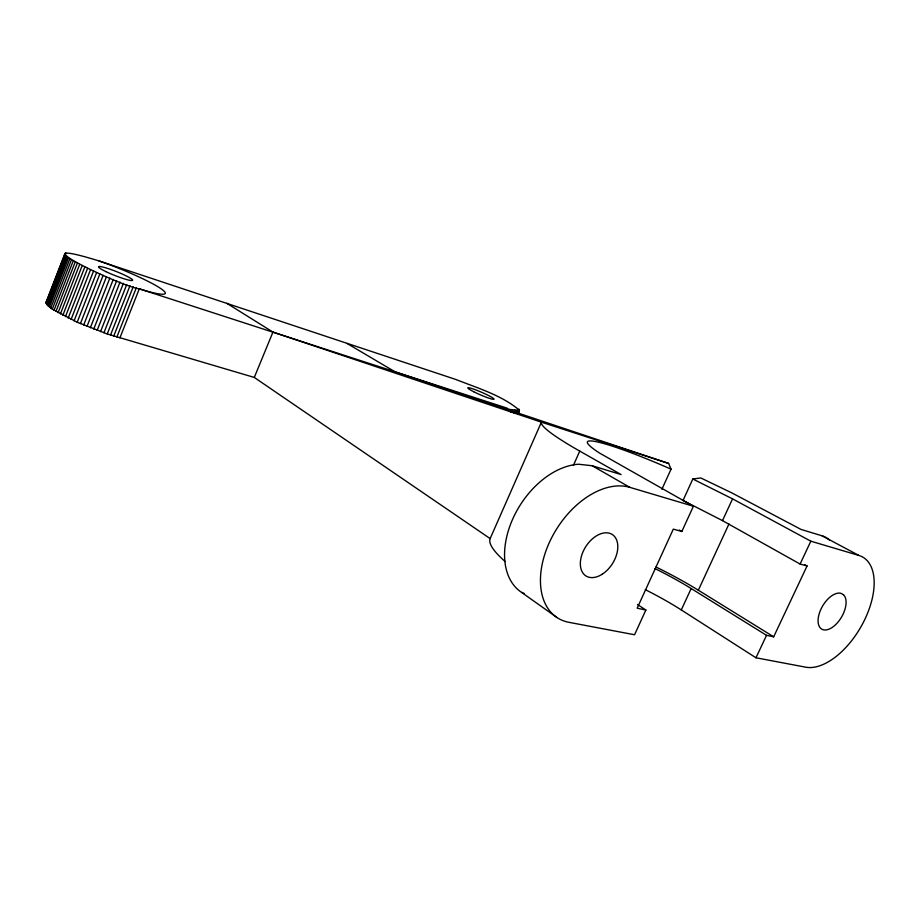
<?xml version="1.0" encoding="UTF-8"?>
<svg xmlns="http://www.w3.org/2000/svg" width="920" height="920" viewBox="0 0 920 920"><rect width="100%" height="100%" fill="white"/><g stroke="black" fill="none" stroke-linecap="round" stroke-linejoin="round"><path stroke-width="1.38" d="M519.432 410.239C501.745 395.243 477.572 388.091 456.009 379.534L99.015 260.935C10.58 233.68 121.543 286.729 139.311 288.822L506.92 408.089C510.025 411.527 523.71 407.778 517.707 414.184M505.218 561.568A147.579 27.209 25 0 1 490.153 538.602L254.288 377.441L107.249 333.96L77.211 322.23L52.29 309.131L47.403 305.175L46 302.404L64.975 253.448M46.023 302.979L65.354 253.149M46.264 303.634L65.941 252.954M46.724 304.37L65.665 255.472M47.403 305.175L66.389 256.185M48.311 306.061L67.332 256.99M49.427 307.016L68.494 257.853M50.761 308.039L69.862 258.796M52.29 309.131L71.438 259.808M54.038 310.27L73.221 260.889M55.97 311.466L75.187 262.016M58.086 312.708L77.337 263.2M60.375 313.996L79.66 264.442M62.836 315.318L82.156 265.719M65.446 316.664L84.79 267.03M68.206 318.044L87.573 268.375M71.093 319.424L90.493 269.744M74.094 320.827L93.518 271.135M77.211 322.23L96.634 272.538M80.396 323.633L99.854 273.941M83.674 325.024L103.132 275.344M86.998 326.404L106.467 276.736M90.355 327.75L109.837 278.116M93.748 329.072L113.24 279.473M97.152 330.36L116.644 280.795M100.544 331.614L120.037 282.095M103.914 332.81L123.395 283.348M107.249 333.96L126.73 284.556M110.526 335.041L129.996 285.706M113.735 336.065L133.193 286.81M116.863 337.03L136.298 287.845M119.887 337.916L139.311 288.822A54.004 6.21 21.6 0 0 161.092 288.788A54.004 6.21 21.6 0 0 99.015 260.935M46 302.404L46.621 301.518M254.288 377.441L272.952 332.085L226.768 303.266M510.922 412.183L512.049 409.607M513.659 412.838L514.786 410.262M514.809 413.046L515.924 410.481M515.798 413.195L516.913 410.619M516.626 413.252L517.741 410.688M517.247 413.08L518.96 409.159M517.293 413.252L518.409 410.688M517.569 413.517L519.283 409.584M517.718 413.885L519.432 409.94M490.153 538.602L541.409 422.165L668.633 463.427L671.048 469.154L661.894 489.302M573.378 465.428L579.749 451.099A149.155 14.697 24.3 0 1 541.409 422.165L272.952 332.085M645.299 589.651A96.634 17.767 25 0 1 681.294 609.937L755.975 657.777L805.724 667.184A62.468 33.522 -59.6 0 0 864.926 619.217A62.468 33.522 -59.6 0 0 858.889 555.45L822.043 535.808L801.044 529.437L731.837 492.901L700.787 477.951L692.817 479.009L683.031 500.457L722.499 520.628L800.089 564.052L807.058 565.972L773.674 636.812L766.544 635.329L691.173 588.535A96.83 16.203 24.8 0 0 654.948 568.56M645.874 610.029L634.547 634.754L568.928 622.322A75.084 48.3 -57.7 0 1 549.251 542.731A75.084 48.3 -57.7 0 1 629.832 487.347L693.404 506.253L681.846 531.472L673.313 529.126L637.169 608.2L645.874 610.029L637.468 604.497M681.294 609.937L691.173 588.535M722.499 520.628L732.538 498.858L692.817 479.009M773.674 636.812L698.349 590.214L728.95 523.997M755.975 657.777L766.544 635.329M800.089 564.052L810.842 541.19L858.889 555.45M579.749 451.099L621.081 474.559L592.169 465.75L578.668 464.232A72.979 48.45 -57.7 0 0 512.727 519.006A72.979 48.45 -57.7 0 0 521.582 592.399L557.129 617.607M668.633 463.427L395.347 371.99L346.978 343.413M521.582 592.399L524.216 593.481M732.538 498.858L810.842 541.19M804.563 564.581L807.058 565.972M693.404 506.253L599.541 453.065A97.704 9.602 24.3 0 1 671.048 469.154M592.169 465.75L629.832 487.347M679.362 530.023L681.846 531.472M822.054 535.797A61.007 33.948 -59.6 0 1 829.713 540.27M656.04 567.007A109.549 18.342 24.8 0 1 698.349 590.214M843.398 594.654L840.88 593.296A20.424 10.971 -59.6 0 0 818.478 616.688A20.424 10.971 -59.6 0 0 834.773 625.45A20.424 10.971 -59.6 0 0 843.41 594.654M602.347 574.137A24.552 15.824 -57.7 0 0 613.421 535.359A24.552 15.824 -57.7 0 0 581.463 556.105A24.552 15.824 -57.7 0 0 602.347 574.137M473.673 391.713A14.26 1.414 23.4 0 0 494.017 399.211A14.26 1.414 23.4 0 0 475.122 389.666A14.26 1.414 23.4 0 0 473.673 391.713M105.972 271.642A18.354 2.104 21.6 0 0 132.595 280.324A18.354 2.104 21.6 0 0 108.111 268.571A18.354 2.104 21.6 0 0 105.972 271.642"/></g></svg>
